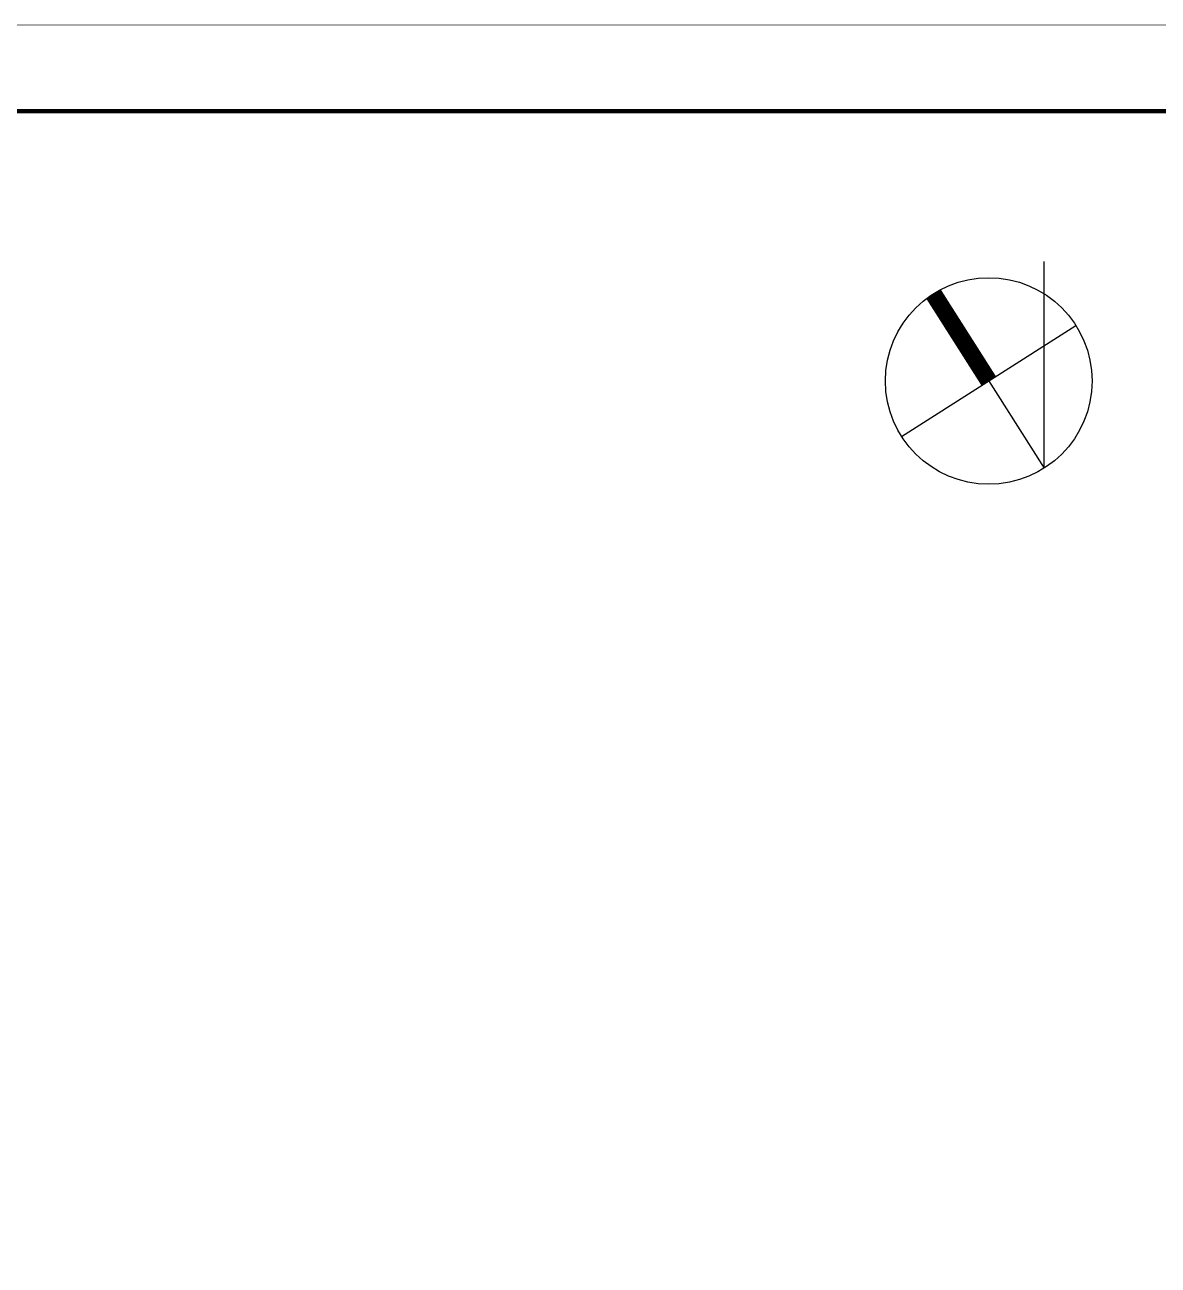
# Model space of a CAD drawing. Extents: x -415214 to 475089, y -207485 to 163917.
# Drawn here: x 47131 to 60300, y 24710 to 39117 of the extents above; entities that cross this region are included whole.
import ezdxf

# ---------------------------------------------------------------- set-up
doc = ezdxf.new("R2010")
doc.units = 0
doc.header["$LTSCALE"] = 800
doc.layers.get('0').update_dxf_attribs({"linetype": 'CONTINUOUS'})
doc.layers.add('104 13#平面_t3$0$01-标注_符号', color=200, linetype='CONTINUOUS')
doc.layers.add('104 13#平面_t3$0$A-I_卫-洁具', color=241, linetype='CONTINUOUS')

# ---------------------------------------------------------------- blocks, each defined once
blk = doc.blocks.new('图框-A1')
for points, const_width in [([(0, 0), (841, 0), (841, 594), (0, 594)], 0.05), ([(766, 584), (25, 584), (25, 10), (766, 10)], 0.5)]:
    blk.add_lwpolyline(points, close=True, dxfattribs=dict(const_width=const_width))
blk = doc.blocks.new('104 13#平面_t3$0$ewary')
at = {"layer": '104 13#平面_t3$0$01-标注_符号'}
for points in [[(-644, -1012), (644, 1012)], [(-1012, 644), (1012, -644)]]:
    blk.add_lwpolyline(points, dxfattribs=at)
at = {"layer": '104 13#平面_t3$0$01-标注_符号', "const_width": 200}
blk.add_lwpolyline([(0, 0), (-1012, 644)], dxfattribs=at)
at = {"layer": '104 13#平面_t3$0$01-标注_符号'}
blk.add_circle((0, 0), 1200, dxfattribs=at)
blk = doc.blocks.new('104 13#平面_t3')
at = {"layer": '104 13#平面_t3$0$A-I_卫-洁具'}
blk.add_line((58974, 33967), (58974, 36367), dxfattribs=at)
at = {"xscale": 100, "yscale": 100, "zscale": 100}
blk.add_blockref('图框-A1', (-10635, -20285), dxfattribs=at)
at = {"layer": '104 13#平面_t3$0$A-I_卫-洁具', "rotation": 334.9117113204815}
blk.add_blockref('104 13#平面_t3$0$ewary', (58331, 34980), dxfattribs=at)

msp = doc.modelspace()

# ---------------------------------------------------------------- block references
msp.add_blockref('104 13#平面_t3', (0, 0))

doc.saveas('drawing.dxf')
